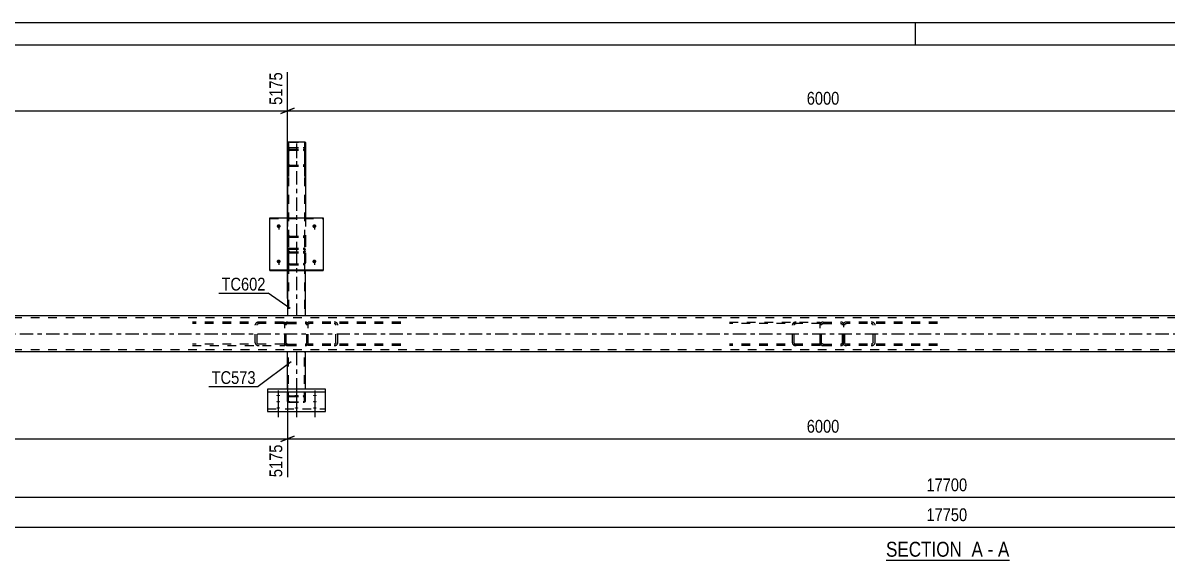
# Model space of a CAD drawing. Header units: millimetres. Extents: x -73 to 768, y -423 to 171.
# Drawn here: x 147.5 to 404, y 50.4 to 170.7 of the extents above; entities that cross this region are included whole.
import ezdxf

# ---------------------------------------------------------------- set-up
doc = ezdxf.new("R2010")
doc.units = ezdxf.units.MM
doc.linetypes.add('DXK_LINE_DOT2', pattern=[3.9198, 1.9599, -1.9599])
doc.linetypes.add('DXK_LINE_DOT3', pattern=[5.9187, 2.979, -0.9799, 0.9799, -0.9799])
doc.styles.add('Arial Narrow', font='ARIALN.TTF', dxfattribs={"height": 0.2})

# ---------------------------------------------------------------- blocks, each defined once
blk = doc.blocks.new('Unknown-761549890-1163')
at = {"color": 5, "linetype": 'Continuous'}
for p, q in [((767.56, 170.71), (-73.44, 170.71)), ((347.56, 165.71), (347.56, 170.71)), ((762.56, 165.71), (-68.44, 165.71))]:
    blk.add_line(p, q, dxfattribs=at)
blk = doc.blocks.new('Unknown-761549890-12 - 2991')
at = {"color": 6, "linetype": 'Continuous'}
blk.add_line((340.96, 50.44), (368.61, 50.44), dxfattribs=at)
at = {"color": 0, "linetype": 'Continuous'}
blk.add_wipeout([(359.07, 51.19), (359.07, 54.69), (340.96, 54.69), (340.96, 51.19)], dxfattribs=at)
at = {"color": 7, "linetype": 'Continuous', "style": 'Arial Narrow'}
blk.add_text('SECTION ', height=3.34, dxfattribs=at).set_placement((340.96, 51.19))
at = {"color": 0, "linetype": 'Continuous'}
blk.add_wipeout([(362.68, 51.19), (362.68, 54.69), (360.12, 54.69), (360.12, 51.19)], dxfattribs=at)
blk.add_wipeout([(365, 51.19), (365, 54.69), (363.73, 54.69), (363.73, 51.19)], dxfattribs=at)
at = {"color": 7, "linetype": 'Continuous', "style": 'Arial Narrow'}
blk.add_text('A', height=3.34, dxfattribs=at).set_placement((360.12, 51.19))
at = {"color": 0, "linetype": 'Continuous'}
blk.add_wipeout([(368.61, 51.19), (368.61, 54.69), (366.05, 54.69), (366.05, 51.19)], dxfattribs=at)
at = {"color": 7, "linetype": 'Continuous', "style": 'Arial Narrow'}
for s, p in [('A', (366.05, 51.19)), ('-', (363.73, 51.19))]:
    blk.add_text(s, height=3.34, dxfattribs=at).set_placement(p)
blk = doc.blocks.new('Bolt-761549890-2997 - 2991')
at = {"linetype": 'Continuous'}
for points in [[(204.76, 87.45), (204.85, 87.44), (204.94, 87.43), (205.02, 87.42), (205.08, 87.4), (205.14, 87.37), (205.18, 87.34), (205.19, 87.31), (205.19, 87.28), (205.18, 87.25), (205.14, 87.22), (205.08, 87.19), (205.02, 87.17), (204.94, 87.16), (204.85, 87.15), (204.76, 87.14), (204.67, 87.15), (204.58, 87.16), (204.5, 87.17), (204.43, 87.19), (204.38, 87.22), (204.34, 87.25), (204.32, 87.28), (204.32, 87.31), (204.34, 87.34), (204.38, 87.37), (204.43, 87.4), (204.5, 87.42), (204.58, 87.43), (204.67, 87.44)], [(208.86, 87.45), (208.95, 87.44), (209.04, 87.43), (209.12, 87.42), (209.18, 87.4), (209.24, 87.37), (209.28, 87.34), (209.29, 87.31), (209.29, 87.28), (209.28, 87.25), (209.24, 87.22), (209.18, 87.19), (209.12, 87.17), (209.04, 87.16), (208.95, 87.15), (208.86, 87.14), (208.77, 87.15), (208.68, 87.16), (208.6, 87.17), (208.53, 87.19), (208.48, 87.22), (208.44, 87.25), (208.42, 87.28), (208.42, 87.31), (208.44, 87.34), (208.48, 87.37), (208.53, 87.4), (208.6, 87.42), (208.68, 87.43), (208.77, 87.44)], [(212.96, 87.45), (213.05, 87.44), (213.14, 87.43), (213.22, 87.42), (213.28, 87.4), (213.34, 87.37), (213.38, 87.34), (213.39, 87.31), (213.39, 87.28), (213.38, 87.25), (213.34, 87.22), (213.28, 87.19), (213.22, 87.17), (213.14, 87.16), (213.05, 87.15), (212.96, 87.14), (212.87, 87.15), (212.78, 87.16), (212.7, 87.17), (212.63, 87.19), (212.58, 87.22), (212.54, 87.25), (212.52, 87.28), (212.52, 87.31), (212.54, 87.34), (212.58, 87.37), (212.63, 87.4), (212.7, 87.42), (212.78, 87.43), (212.87, 87.44)], [(204.76, 86.04), (204.85, 86.04), (204.94, 86.03), (205.02, 86.01), (205.08, 85.99), (205.14, 85.97), (205.18, 85.94), (205.19, 85.91), (205.19, 85.88), (205.18, 85.85), (205.14, 85.82), (205.08, 85.79), (205.02, 85.77), (204.94, 85.76), (204.85, 85.75), (204.76, 85.74), (204.67, 85.75), (204.58, 85.76), (204.5, 85.77), (204.43, 85.79), (204.38, 85.82), (204.34, 85.85), (204.32, 85.88), (204.32, 85.91), (204.34, 85.94), (204.38, 85.97), (204.43, 85.99), (204.5, 86.01), (204.58, 86.03), (204.67, 86.04)], [(204.76, 84.64), (204.85, 84.64), (204.94, 84.63), (205.02, 84.61), (205.08, 84.59), (205.14, 84.57), (205.18, 84.54), (205.19, 84.51), (205.19, 84.47), (205.18, 84.44), (205.14, 84.42), (205.08, 84.39), (205.02, 84.37), (204.94, 84.35), (204.85, 84.34), (204.76, 84.34), (204.67, 84.34), (204.58, 84.35), (204.5, 84.37), (204.43, 84.39), (204.38, 84.42), (204.34, 84.44), (204.32, 84.47), (204.32, 84.51), (204.34, 84.54), (204.38, 84.57), (204.43, 84.59), (204.5, 84.61), (204.58, 84.63), (204.67, 84.64)], [(208.86, 84.64), (208.95, 84.64), (209.04, 84.63), (209.12, 84.61), (209.18, 84.59), (209.24, 84.57), (209.28, 84.54), (209.29, 84.51), (209.29, 84.47), (209.28, 84.44), (209.24, 84.42), (209.18, 84.39), (209.12, 84.37), (209.04, 84.35), (208.95, 84.34), (208.86, 84.34), (208.77, 84.34), (208.68, 84.35), (208.6, 84.37), (208.53, 84.39), (208.48, 84.42), (208.44, 84.44), (208.42, 84.47), (208.42, 84.51), (208.44, 84.54), (208.48, 84.57), (208.53, 84.59), (208.6, 84.61), (208.68, 84.63), (208.77, 84.64)], [(212.96, 86.04), (213.05, 86.04), (213.14, 86.03), (213.22, 86.01), (213.28, 85.99), (213.34, 85.97), (213.38, 85.94), (213.39, 85.91), (213.39, 85.88), (213.38, 85.85), (213.34, 85.82), (213.28, 85.79), (213.22, 85.77), (213.14, 85.76), (213.05, 85.75), (212.96, 85.74), (212.87, 85.75), (212.78, 85.76), (212.7, 85.77), (212.63, 85.79), (212.58, 85.82), (212.54, 85.85), (212.52, 85.88), (212.52, 85.91), (212.54, 85.94), (212.58, 85.97), (212.63, 85.99), (212.7, 86.01), (212.78, 86.03), (212.87, 86.04)], [(212.96, 84.64), (213.05, 84.64), (213.14, 84.63), (213.22, 84.61), (213.28, 84.59), (213.34, 84.57), (213.38, 84.54), (213.39, 84.51), (213.39, 84.47), (213.38, 84.44), (213.34, 84.42), (213.28, 84.39), (213.22, 84.37), (213.14, 84.35), (213.05, 84.34), (212.96, 84.34), (212.87, 84.34), (212.78, 84.35), (212.7, 84.37), (212.63, 84.39), (212.58, 84.42), (212.54, 84.44), (212.52, 84.47), (212.52, 84.51), (212.54, 84.54), (212.58, 84.57), (212.63, 84.59), (212.7, 84.61), (212.78, 84.63), (212.87, 84.64)]]:
    blk.add_hatch(color=1, dxfattribs=at).paths.add_polyline_path(points)
at = {"color": 1, "linetype": 'Continuous'}
for p, q in [((204.76, 88.39), (204.76, 85.27)), ((208.86, 88.39), (208.86, 85.27)), ((212.96, 88.39), (212.96, 85.27)), ((204.76, 86.98), (204.76, 83.86)), ((204.76, 85.58), (204.76, 82.46)), ((208.86, 85.58), (208.86, 82.46)), ((212.96, 86.98), (212.96, 83.86)), ((212.96, 85.58), (212.96, 82.46))]:
    blk.add_line(p, q, dxfattribs=at)
blk = doc.blocks.new('Bolt-761549890-2998 - 2991')
at = {"linetype": 'Continuous'}
for points in [[(204.86, 124.79), (204.77, 124.8), (204.68, 124.82), (204.6, 124.86), (204.53, 124.92), (204.48, 124.99), (204.44, 125.07), (204.42, 125.16), (204.42, 125.24), (204.44, 125.33), (204.48, 125.41), (204.53, 125.48), (204.6, 125.53), (204.68, 125.58), (204.77, 125.6), (204.86, 125.61), (204.95, 125.6), (205.04, 125.58), (205.12, 125.53), (205.18, 125.48), (205.24, 125.41), (205.28, 125.33), (205.29, 125.24), (205.29, 125.16), (205.28, 125.07), (205.24, 124.99), (205.18, 124.92), (205.12, 124.86), (205.04, 124.82), (204.95, 124.8)], [(204.86, 116.89), (204.77, 116.9), (204.68, 116.93), (204.6, 116.97), (204.53, 117.03), (204.48, 117.1), (204.44, 117.18), (204.42, 117.26), (204.42, 117.35), (204.44, 117.43), (204.48, 117.51), (204.53, 117.58), (204.6, 117.64), (204.68, 117.68), (204.77, 117.71), (204.86, 117.72), (204.95, 117.71), (205.04, 117.68), (205.12, 117.64), (205.18, 117.58), (205.24, 117.51), (205.28, 117.43), (205.29, 117.35), (205.29, 117.26), (205.28, 117.18), (205.24, 117.1), (205.18, 117.03), (205.12, 116.97), (205.04, 116.93), (204.95, 116.9)]]:
    blk.add_hatch(color=1, dxfattribs=at).paths.add_polyline_path(points)
at = {"color": 1, "linetype": 'Continuous'}
for p, q in [((204.86, 125.54), (204.86, 124.47)), ((204.86, 117.65), (204.86, 116.58))]:
    blk.add_line(p, q, dxfattribs=at)
blk = doc.blocks.new('Part-761549890-3067 - 2991')
at = {"color": 2, "linetype": 'Continuous'}
for p, q in [((703.06, 105.09), (46.22, 105.09)), ((206.86, 97.09), (46.22, 97.09)), ((446.86, 97.09), (210.86, 97.09))]:
    blk.add_line(p, q, dxfattribs=at)
at = {"color": 7, "linetype": 'DXK_LINE_DOT2'}
for p, q in [((707.86, 104.69), (46.22, 104.69)), ((707.86, 97.49), (46.22, 97.49)), ((210.86, 97.09), (206.86, 97.09))]:
    blk.add_line(p, q, dxfattribs=at)
at = {"color": 7, "linetype": 'DXK_LINE_DOT3'}
blk.add_line((46.22, 101.09), (707.86, 101.09), dxfattribs=at)
blk = doc.blocks.new('Part-761549890-3121 - 2991')
at = {"color": 7, "linetype": 'DXK_LINE_DOT2'}
for p, q in [((305.87, 103.73), (326.22, 103.73)), ((326.22, 103.41), (305.87, 103.41)), ((320.03, 103.33), (319.97, 103.09)), ((319.97, 99.09), (319.97, 103.09)), ((320.41, 103.09), (320.44, 103.21)), ((320.41, 99.09), (320.41, 103.09)), ((320.85, 103.73), (320.51, 103.68)), ((320.68, 103.38), (320.85, 103.41)), ((326.22, 98.45), (326.22, 103.73)), ((326.22, 98.77), (305.87, 98.77)), ((326.22, 98.45), (305.87, 98.45)), ((319.97, 99.09), (320.03, 98.84)), ((320.44, 98.96), (320.41, 99.09)), ((320.51, 98.5), (320.85, 98.45)), ((320.85, 98.77), (320.68, 98.79))]:
    blk.add_line(p, q, dxfattribs=at)
for centre, radius, start, end in [((320.71, 102.9), 0.803, 104.5215, 147.5375), ((320.78, 102.99), 0.402, 104.5215, 147.5375), ((320.71, 99.27), 0.803, 212.4625, 255.4785), ((320.78, 99.18), 0.402, 212.4625, 255.4785)]:
    blk.add_arc(centre, radius, start, end, dxfattribs=at)
blk = doc.blocks.new('Bolt-761549890-3009 - 2991')
at = {"linetype": 'Continuous'}
for points in [[(212.86, 124.79), (212.77, 124.8), (212.68, 124.82), (212.6, 124.86), (212.53, 124.92), (212.48, 124.99), (212.44, 125.07), (212.42, 125.16), (212.42, 125.24), (212.44, 125.33), (212.48, 125.41), (212.53, 125.48), (212.6, 125.53), (212.68, 125.58), (212.77, 125.6), (212.86, 125.61), (212.95, 125.6), (213.04, 125.58), (213.12, 125.53), (213.18, 125.48), (213.24, 125.41), (213.28, 125.33), (213.29, 125.24), (213.29, 125.16), (213.28, 125.07), (213.24, 124.99), (213.18, 124.92), (213.12, 124.86), (213.04, 124.82), (212.95, 124.8)], [(212.86, 116.89), (212.77, 116.9), (212.68, 116.93), (212.6, 116.97), (212.53, 117.03), (212.48, 117.1), (212.44, 117.18), (212.42, 117.26), (212.42, 117.35), (212.44, 117.43), (212.48, 117.51), (212.53, 117.58), (212.6, 117.64), (212.68, 117.68), (212.77, 117.71), (212.86, 117.72), (212.95, 117.71), (213.04, 117.68), (213.12, 117.64), (213.18, 117.58), (213.24, 117.51), (213.28, 117.43), (213.29, 117.35), (213.29, 117.26), (213.28, 117.18), (213.24, 117.1), (213.18, 117.03), (213.12, 116.97), (213.04, 116.93), (212.95, 116.9)]]:
    blk.add_hatch(color=1, dxfattribs=at).paths.add_polyline_path(points)
at = {"color": 1, "linetype": 'Continuous'}
for p, q in [((212.86, 125.54), (212.86, 124.47)), ((212.86, 117.65), (212.86, 116.58))]:
    blk.add_line(p, q, dxfattribs=at)
blk = doc.blocks.new('Part-761549890-3122 - 2991')
at = {"color": 7, "linetype": 'DXK_LINE_DOT2'}
for p, q in [((211.76, 103.73), (211.5, 103.69)), ((211.5, 98.48), (211.5, 103.69)), ((211.5, 103.34), (211.59, 103.38)), ((211.59, 103.38), (211.76, 103.41)), ((232.21, 103.73), (211.76, 103.73)), ((232.21, 103.41), (211.76, 103.41)), ((217.59, 103.68), (217.26, 103.73)), ((217.26, 103.41), (217.43, 103.38)), ((217.66, 103.21), (217.7, 103.09)), ((217.7, 99.09), (217.7, 103.09)), ((218.14, 103.09), (218.07, 103.33)), ((218.14, 99.09), (218.14, 103.09)), ((211.59, 98.79), (211.5, 98.84)), ((211.76, 98.45), (211.5, 98.48)), ((211.76, 98.77), (211.59, 98.79)), ((232.21, 98.77), (211.76, 98.77)), ((232.21, 98.45), (211.76, 98.45)), ((217.43, 98.79), (217.26, 98.77)), ((217.26, 98.45), (217.59, 98.5)), ((217.7, 99.09), (217.66, 98.96)), ((218.07, 98.84), (218.14, 99.09))]:
    blk.add_line(p, q, dxfattribs=at)
for centre, radius, start, end in [((217.33, 102.99), 0.401, 32.4365, 75.4619), ((217.39, 102.9), 0.802, 32.4365, 75.4619), ((217.33, 99.18), 0.401, 284.5381, 327.5635), ((217.39, 99.27), 0.802, 284.5381, 327.5635)]:
    blk.add_arc(centre, radius, start, end, dxfattribs=at)
blk = doc.blocks.new('Part-761549890-3120 - 2991')
at = {"color": 7, "linetype": 'DXK_LINE_DOT2'}
for p, q in [((205.96, 103.73), (185.54, 103.73)), ((205.96, 103.41), (185.54, 103.41)), ((199.66, 103.33), (199.59, 103.09)), ((199.59, 99.09), (199.59, 103.09)), ((200.03, 103.09), (200.06, 103.21)), ((200.03, 99.09), (200.03, 103.09)), ((200.47, 103.73), (200.13, 103.68)), ((200.3, 103.38), (200.47, 103.41)), ((205.96, 103.73), (206.22, 103.69)), ((205.96, 103.41), (206.13, 103.38)), ((206.13, 103.38), (206.22, 103.34)), ((206.22, 98.48), (206.22, 103.69)), ((205.96, 98.77), (185.54, 98.77)), ((185.54, 98.45), (205.96, 98.45)), ((199.59, 99.09), (199.66, 98.84)), ((200.06, 98.96), (200.03, 99.09)), ((200.13, 98.5), (200.47, 98.45)), ((200.47, 98.77), (200.3, 98.79)), ((206.13, 98.79), (205.96, 98.77)), ((205.96, 98.45), (206.22, 98.48)), ((206.22, 98.83), (206.13, 98.79))]:
    blk.add_line(p, q, dxfattribs=at)
for centre, radius, start, end in [((200.34, 102.9), 0.802, 104.5547, 147.5896), ((200.4, 102.99), 0.401, 104.5547, 147.5896), ((200.34, 99.27), 0.802, 212.4104, 255.4453), ((200.4, 99.18), 0.401, 212.4104, 255.4453)]:
    blk.add_arc(centre, radius, start, end, dxfattribs=at)
blk = doc.blocks.new('Part-761549890-3143 - 2991')
at = {"color": 7, "linetype": 'DXK_LINE_DOT2'}
for p, q in [((206.27, 103.33), (206.22, 103.09)), ((206.22, 99.09), (206.22, 103.09)), ((206.54, 103.09), (206.56, 103.21)), ((206.54, 99.09), (206.54, 103.09)), ((206.86, 103.73), (206.61, 103.68)), ((206.74, 103.38), (206.86, 103.41)), ((206.86, 103.73), (210.86, 103.73)), ((206.86, 103.41), (210.86, 103.41)), ((211.1, 103.68), (210.86, 103.73)), ((210.86, 103.41), (210.98, 103.38)), ((211.15, 103.21), (211.18, 103.09)), ((211.18, 99.09), (211.18, 103.09)), ((211.5, 103.09), (211.45, 103.33)), ((211.5, 99.09), (211.5, 103.09)), ((206.22, 99.09), (206.27, 98.84)), ((206.56, 98.96), (206.54, 99.09)), ((206.61, 98.5), (206.86, 98.45)), ((206.86, 98.77), (206.74, 98.79)), ((206.86, 98.77), (210.86, 98.77)), ((206.86, 98.45), (210.86, 98.45)), ((210.98, 98.79), (210.86, 98.77)), ((210.86, 98.45), (211.1, 98.5)), ((211.18, 99.09), (211.15, 98.96)), ((211.45, 98.84), (211.5, 99.09))]:
    blk.add_line(p, q, dxfattribs=at)
for centre, radius, start, end in [((206.86, 103.09), 0.64, 112.5, 157.5), ((206.86, 103.09), 0.32, 112.5, 157.5), ((210.86, 103.09), 0.32, 22.5, 67.5), ((210.86, 103.09), 0.64, 22.5, 67.5), ((206.86, 99.09), 0.64, 202.5, 247.5), ((206.86, 99.09), 0.32, 202.5, 247.5), ((210.86, 99.09), 0.32, 292.5, 337.5), ((210.86, 99.09), 0.64, 292.5, 337.5)]:
    blk.add_arc(centre, radius, start, end, dxfattribs=at)
blk = doc.blocks.new('Part-761549890-3042 - 2991')
at = {"color": 2, "linetype": 'Continuous'}
for p, q in [((202.86, 115.26), (202.86, 127.08)), ((202.86, 127.08), (214.86, 127.08)), ((214.86, 127.08), (214.86, 115.26)), ((202.86, 115.43), (214.86, 115.43)), ((202.86, 115.26), (214.86, 115.26))]:
    blk.add_line(p, q, dxfattribs=at)
at = {"color": 7, "linetype": 'DXK_LINE_DOT2'}
blk.add_line((202.86, 126.91), (214.86, 126.91), dxfattribs=at)
blk = doc.blocks.new('Part-761549890-3142 - 2991')
at = {"color": 2, "linetype": 'Continuous'}
for p, q in [((215.36, 88.72), (202.36, 88.72)), ((202.36, 88.72), (202.36, 83.67)), ((202.36, 88.12), (215.36, 88.12)), ((215.36, 83.67), (215.36, 88.72)), ((202.36, 83.67), (215.36, 83.67))]:
    blk.add_line(p, q, dxfattribs=at)
at = {"color": 7, "linetype": 'DXK_LINE_DOT2'}
blk.add_line((202.36, 84.27), (215.36, 84.27), dxfattribs=at)
blk = doc.blocks.new('Part-761549890-3085 - 2991')
at = {"color": 2, "linetype": 'Continuous'}
for p, q in [((206.86, 143.95), (206.89, 144.01)), ((206.86, 143.95), (206.86, 127.08)), ((206.89, 144.01), (207, 144.06)), ((207, 144.06), (207.15, 144.1)), ((207.15, 144.1), (207.34, 144.11)), ((207.34, 144.11), (210.38, 144.11)), ((210.38, 144.11), (210.56, 144.1)), ((210.56, 144.1), (210.72, 144.06)), ((210.72, 144.06), (210.82, 144.01)), ((210.82, 144.01), (210.86, 143.95)), ((210.86, 143.95), (210.86, 127.08)), ((206.86, 115.26), (206.86, 105.09)), ((210.86, 105.09), (210.86, 115.26))]:
    blk.add_line(p, q, dxfattribs=at)
at = {"color": 7, "linetype": 'DXK_LINE_DOT2'}
for p, q in [((207.12, 143.98), (207.1, 143.95)), ((207.1, 143.95), (207.1, 105.09)), ((207.17, 144), (207.12, 143.98)), ((207.25, 144.02), (207.17, 144)), ((207.34, 144.03), (207.25, 144.02)), ((207.34, 144.03), (210.38, 144.03)), ((210.47, 144.02), (210.38, 144.03)), ((210.55, 144), (210.47, 144.02)), ((210.6, 143.98), (210.55, 144)), ((210.62, 143.95), (210.6, 143.98)), ((210.62, 143.95), (210.62, 105.09)), ((206.89, 142.84), (206.86, 142.91)), ((207, 142.79), (206.89, 142.84)), ((207.15, 142.76), (207, 142.79)), ((207.1, 142.91), (207.12, 142.88)), ((207.12, 142.88), (207.17, 142.85)), ((207.34, 142.74), (207.15, 142.76)), ((207.17, 142.85), (207.25, 142.83)), ((207.25, 142.83), (207.34, 142.82)), ((207.34, 142.82), (210.38, 142.82)), ((207.34, 142.74), (210.38, 142.74)), ((210.38, 142.82), (210.47, 142.83)), ((210.56, 142.76), (210.38, 142.74)), ((210.47, 142.83), (210.55, 142.85)), ((210.55, 142.85), (210.56, 142.86)), ((210.56, 142.86), (210.6, 142.88)), ((210.72, 142.79), (210.56, 142.76)), ((210.6, 142.88), (210.62, 142.91)), ((210.82, 142.84), (210.72, 142.79)), ((210.86, 142.91), (210.82, 142.84)), ((206.86, 127.08), (206.86, 115.26)), ((210.86, 127.08), (210.86, 115.26)), ((210.86, 105.09), (206.86, 105.09))]:
    blk.add_line(p, q, dxfattribs=at)
at = {"color": 7, "linetype": 'DXK_LINE_DOT3'}
blk.add_line((208.86, 143.43), (208.86, 105.09), dxfattribs=at)
blk = doc.blocks.new('Part-761549890-3099 - 2991')
at = {"color": 7, "linetype": 'DXK_LINE_DOT2'}
for p, q in [((331.52, 103.54), (331.5, 103.51)), ((331.5, 98.66), (331.5, 103.51)), ((331.81, 103.68), (331.52, 103.54)), ((331.7, 103.09), (331.74, 103.21)), ((331.7, 99.09), (331.7, 103.09)), ((332.14, 103.73), (331.81, 103.68)), ((331.97, 103.38), (332.14, 103.41)), ((352.5, 103.73), (332.14, 103.73)), ((352.5, 103.41), (332.14, 103.41)), ((337.96, 103.68), (337.62, 103.73)), ((337.62, 103.41), (337.79, 103.38)), ((338.03, 103.21), (338.06, 103.09)), ((338.06, 99.09), (338.06, 103.09)), ((338.5, 103.09), (338.43, 103.33)), ((338.5, 99.09), (338.5, 103.09)), ((331.5, 98.66), (331.52, 98.63)), ((331.52, 98.63), (331.81, 98.5)), ((331.74, 98.96), (331.7, 99.09)), ((331.81, 98.5), (332.14, 98.45)), ((332.14, 98.77), (331.97, 98.79)), ((352.5, 98.77), (332.14, 98.77)), ((352.5, 98.45), (332.14, 98.45)), ((337.79, 98.79), (337.62, 98.77)), ((337.62, 98.45), (337.96, 98.5)), ((338.06, 99.09), (338.03, 98.96)), ((338.43, 98.84), (338.5, 99.09))]:
    blk.add_line(p, q, dxfattribs=at)
for centre, radius, start, end in [((332.07, 102.99), 0.4, 104.588, 147.6416), ((337.69, 102.99), 0.4, 32.3584, 75.412), ((337.76, 102.9), 0.801, 32.3584, 75.412), ((332.07, 99.18), 0.4, 212.3584, 255.412), ((337.69, 99.18), 0.4, 284.588, 327.6416), ((337.76, 99.27), 0.801, 284.588, 327.6416)]:
    blk.add_arc(centre, radius, start, end, dxfattribs=at)
blk = doc.blocks.new('Part-761549890-3144 - 2991')
at = {"color": 7, "linetype": 'DXK_LINE_DOT2'}
for p, q in [((326.27, 103.33), (326.22, 103.09)), ((326.22, 99.09), (326.22, 103.09)), ((326.54, 103.09), (326.56, 103.21)), ((326.54, 99.09), (326.54, 103.09)), ((326.86, 103.73), (326.61, 103.68)), ((326.74, 103.38), (326.86, 103.41)), ((326.86, 103.73), (330.86, 103.73)), ((326.86, 103.41), (330.86, 103.41)), ((331.1, 103.68), (330.86, 103.73)), ((330.86, 103.41), (330.98, 103.38)), ((331.15, 103.21), (331.18, 103.09)), ((331.18, 99.09), (331.18, 103.09)), ((331.5, 103.09), (331.45, 103.33)), ((331.5, 99.09), (331.5, 103.09)), ((326.22, 99.09), (326.27, 98.84)), ((326.56, 98.96), (326.54, 99.09)), ((326.61, 98.5), (326.86, 98.45)), ((326.86, 98.77), (326.74, 98.79)), ((326.86, 98.77), (330.86, 98.77)), ((326.86, 98.45), (330.86, 98.45)), ((330.98, 98.79), (330.86, 98.77)), ((330.86, 98.45), (331.1, 98.5)), ((331.18, 99.09), (331.15, 98.96)), ((331.45, 98.84), (331.5, 99.09))]:
    blk.add_line(p, q, dxfattribs=at)
for centre, radius, start, end in [((326.86, 103.09), 0.64, 112.5, 157.5), ((326.86, 103.09), 0.32, 112.5, 157.5), ((330.86, 103.09), 0.32, 22.5, 67.5), ((330.86, 103.09), 0.64, 22.5, 67.5), ((326.86, 99.09), 0.64, 202.5, 247.5), ((326.86, 99.09), 0.32, 202.5, 247.5), ((330.86, 99.09), 0.32, 292.5, 337.5), ((330.86, 99.09), 0.64, 292.5, 337.5)]:
    blk.add_arc(centre, radius, start, end, dxfattribs=at)
blk = doc.blocks.new('Part-761549890-3151 - 2991')
at = {"color": 2, "linetype": 'Continuous'}
for p, q in [((206.86, 88.72), (206.86, 97.09)), ((210.86, 97.09), (206.86, 97.09)), ((210.86, 88.72), (210.86, 97.09))]:
    blk.add_line(p, q, dxfattribs=at)
at = {"color": 7, "linetype": 'DXK_LINE_DOT2'}
for p, q in [((207.1, 85.97), (207.1, 97.09)), ((210.55, 97.09), (210.56, 97.09)), ((210.56, 97.09), (210.6, 97.09)), ((210.6, 97.09), (210.62, 97.09)), ((210.62, 85.97), (210.62, 97.09)), ((206.86, 85.97), (206.86, 88.72)), ((210.86, 85.97), (210.86, 88.72)), ((206.89, 87.08), (206.86, 87.01)), ((206.86, 85.97), (206.89, 85.91)), ((207, 87.13), (206.89, 87.08)), ((206.89, 85.91), (207, 85.86)), ((207.15, 87.17), (207, 87.13)), ((207, 85.86), (207.15, 85.82)), ((207.1, 87.01), (207.12, 87.05)), ((207.12, 85.94), (207.1, 85.97)), ((207.12, 87.05), (207.17, 87.07)), ((207.17, 85.92), (207.12, 85.94)), ((207.34, 87.18), (207.15, 87.17)), ((207.15, 85.82), (207.34, 85.81)), ((207.17, 87.07), (207.25, 87.09)), ((207.25, 85.9), (207.17, 85.92)), ((207.25, 87.09), (207.34, 87.1)), ((207.34, 85.89), (207.25, 85.9)), ((207.34, 87.18), (210.38, 87.18)), ((207.34, 87.1), (210.38, 87.1)), ((207.34, 85.89), (210.38, 85.89)), ((207.34, 85.81), (210.38, 85.81)), ((210.56, 87.17), (210.38, 87.18)), ((210.38, 87.1), (210.47, 87.09)), ((210.47, 85.9), (210.38, 85.89)), ((210.38, 85.81), (210.56, 85.82)), ((210.47, 87.09), (210.55, 87.07)), ((210.55, 85.92), (210.47, 85.9)), ((210.55, 87.07), (210.6, 87.05)), ((210.6, 85.94), (210.55, 85.92)), ((210.72, 87.13), (210.56, 87.17)), ((210.56, 85.82), (210.72, 85.86)), ((210.6, 87.05), (210.62, 87.01)), ((210.62, 85.97), (210.6, 85.94)), ((210.82, 87.08), (210.72, 87.13)), ((210.72, 85.86), (210.82, 85.91)), ((210.86, 87.01), (210.82, 87.08)), ((210.82, 85.91), (210.86, 85.97))]:
    blk.add_line(p, q, dxfattribs=at)
at = {"color": 7, "linetype": 'DXK_LINE_DOT3'}
blk.add_line((208.86, 97.09), (208.86, 86.49), dxfattribs=at)
blk = doc.blocks.new('Part-761549890-3152 - 2991')
at = {"color": 7, "linetype": 'DXK_LINE_DOT3'}
blk.add_line((208.86, 143.7), (208.86, 137.96), dxfattribs=at)
at = {"color": 7, "linetype": 'DXK_LINE_DOT2'}
for p, q in [((206.89, 142.12), (206.86, 141.95)), ((206.86, 141.95), (206.86, 136.35)), ((207, 142.27), (206.89, 142.12)), ((207.15, 142.37), (207, 142.27)), ((207.1, 141.95), (207.12, 142.04)), ((207.1, 141.95), (207.1, 136.35)), ((207.12, 142.04), (207.17, 142.11)), ((207.34, 142.4), (207.15, 142.37)), ((207.17, 142.11), (207.25, 142.16)), ((207.25, 142.16), (207.34, 142.18)), ((207.34, 142.4), (210.38, 142.4)), ((207.34, 142.18), (210.38, 142.18)), ((210.56, 142.37), (210.38, 142.4)), ((210.38, 142.18), (210.47, 142.16)), ((210.47, 142.16), (210.55, 142.11)), ((210.55, 142.11), (210.6, 142.04)), ((210.72, 142.27), (210.56, 142.37)), ((210.6, 142.04), (210.62, 141.95)), ((210.62, 141.95), (210.62, 136.35)), ((210.82, 142.12), (210.72, 142.27)), ((210.86, 141.95), (210.82, 142.12)), ((210.86, 141.95), (210.86, 136.35)), ((206.86, 139.09), (206.89, 138.92)), ((206.89, 138.92), (207, 138.77)), ((207, 138.77), (207.15, 138.67)), ((207.12, 139), (207.1, 139.09)), ((207.17, 138.93), (207.12, 139)), ((207.15, 138.67), (207.34, 138.64)), ((207.25, 138.88), (207.17, 138.93)), ((207.34, 138.87), (207.25, 138.88)), ((207.34, 138.87), (210.38, 138.87)), ((207.34, 138.64), (210.38, 138.64)), ((210.47, 138.88), (210.38, 138.87)), ((210.38, 138.64), (210.56, 138.67)), ((210.55, 138.93), (210.47, 138.88)), ((210.6, 139), (210.55, 138.93)), ((210.56, 138.67), (210.72, 138.77)), ((210.62, 139.09), (210.6, 139)), ((210.72, 138.77), (210.82, 138.92)), ((210.82, 138.92), (210.86, 139.09))]:
    blk.add_line(p, q, dxfattribs=at)
blk = doc.blocks.new('Part-761549890-3167 - 2991')
at = {"color": 7, "linetype": 'DXK_LINE_DOT2'}
for p, q in [((206.89, 122.69), (206.86, 122.52)), ((206.86, 122.52), (206.86, 116.98)), ((207, 122.84), (206.89, 122.69)), ((207.15, 122.93), (207, 122.84)), ((207.1, 122.52), (207.11, 122.6)), ((207.1, 122.52), (207.1, 116.98)), ((207.11, 122.6), (207.17, 122.68)), ((207.34, 122.97), (207.15, 122.93)), ((207.17, 122.68), (207.24, 122.73)), ((207.24, 122.73), (207.34, 122.74)), ((207.34, 122.97), (210.38, 122.97)), ((207.34, 122.74), (210.38, 122.74)), ((210.56, 122.93), (210.38, 122.97)), ((210.38, 122.74), (210.47, 122.73)), ((210.47, 122.73), (210.55, 122.68)), ((210.55, 122.68), (210.6, 122.6)), ((210.72, 122.84), (210.56, 122.93)), ((210.6, 122.6), (210.62, 122.52)), ((210.62, 122.52), (210.62, 116.98)), ((210.82, 122.69), (210.72, 122.84)), ((210.86, 122.52), (210.82, 122.69)), ((210.86, 122.52), (210.86, 116.98)), ((206.86, 119.84), (206.89, 120.01)), ((206.86, 119.66), (206.89, 119.49)), ((206.89, 120.01), (207, 120.16)), ((206.89, 119.49), (207, 119.34)), ((207, 120.16), (207.15, 120.25)), ((207, 119.34), (207.15, 119.24)), ((207.11, 119.92), (207.1, 119.84)), ((207.11, 119.57), (207.1, 119.66)), ((207.17, 120), (207.11, 119.92)), ((207.17, 119.5), (207.11, 119.57)), ((207.15, 120.25), (207.34, 120.29)), ((207.15, 119.24), (207.34, 119.21)), ((207.24, 120.04), (207.17, 120)), ((207.24, 119.45), (207.17, 119.5)), ((207.34, 120.06), (207.24, 120.04)), ((207.34, 119.44), (207.24, 119.45)), ((207.34, 120.29), (210.38, 120.29)), ((207.34, 120.06), (210.38, 120.06)), ((207.34, 119.44), (210.38, 119.44)), ((207.34, 119.21), (210.38, 119.21)), ((210.38, 120.29), (210.56, 120.25)), ((210.47, 120.04), (210.38, 120.06)), ((210.47, 119.45), (210.38, 119.44)), ((210.38, 119.21), (210.56, 119.24)), ((210.55, 120), (210.47, 120.04)), ((210.55, 119.5), (210.47, 119.45)), ((210.6, 119.92), (210.55, 120)), ((210.6, 119.57), (210.55, 119.5)), ((210.56, 120.25), (210.72, 120.16)), ((210.56, 119.24), (210.72, 119.34)), ((210.62, 119.84), (210.6, 119.92)), ((210.62, 119.66), (210.6, 119.57)), ((210.72, 120.16), (210.82, 120.01)), ((210.72, 119.34), (210.82, 119.49)), ((210.82, 120.01), (210.86, 119.84)), ((210.82, 119.49), (210.86, 119.66)), ((206.89, 116.81), (206.86, 116.98)), ((207, 116.66), (206.89, 116.81)), ((207.15, 116.56), (207, 116.66)), ((207.1, 116.98), (207.11, 116.89)), ((207.11, 116.89), (207.17, 116.82)), ((207.34, 116.53), (207.15, 116.56)), ((207.17, 116.82), (207.24, 116.77)), ((207.24, 116.77), (207.34, 116.75)), ((207.34, 116.75), (210.38, 116.75)), ((207.34, 116.53), (210.38, 116.53)), ((210.38, 116.75), (210.47, 116.77)), ((210.56, 116.56), (210.38, 116.53)), ((210.47, 116.77), (210.55, 116.82)), ((210.55, 116.82), (210.6, 116.89)), ((210.72, 116.66), (210.56, 116.56)), ((210.6, 116.89), (210.62, 116.98)), ((210.82, 116.81), (210.72, 116.66)), ((210.86, 116.98), (210.82, 116.81))]:
    blk.add_line(p, q, dxfattribs=at)
at = {"color": 7, "linetype": 'DXK_LINE_DOT3'}
blk.add_line((208.86, 121.09), (208.86, 118.41), dxfattribs=at)
blk = doc.blocks.new('StraightDimension-761549890-14871 - 2991')
at = {"color": 7, "linetype": 'Continuous'}
blk.add_line((0.32, 57.81), (708.86, 57.81), dxfattribs=at)
at = {"color": 0}
blk.add_wipeout([(359.76, 58.56), (359.76, 62.76), (349.42, 62.76), (349.42, 58.56)], dxfattribs=at)
at = {"color": 3, "style": 'Arial Narrow'}
blk.add_text('17750', height=2.863, dxfattribs=at).set_placement((350.02, 59.16))
blk = doc.blocks.new('StraightDimension-761549890-14805 - 2991')
at = {"color": 7, "linetype": 'Continuous'}
blk.add_line((1.32, 64.5), (707.86, 64.5), dxfattribs=at)
at = {"color": 0}
blk.add_wipeout([(359.76, 65.25), (359.76, 69.45), (349.42, 69.45), (349.42, 65.25)], dxfattribs=at)
at = {"color": 3, "style": 'Arial Narrow'}
blk.add_text('17700', height=2.863, dxfattribs=at).set_placement((350.02, 65.85))
blk = doc.blocks.new('StraightDimension-761549890-3184 - 2991')
at = {"color": 7, "linetype": 'Continuous'}
for p, q in [((1.32, 96.09), (1.32, 74.48)), ((206.86, 89.69), (206.86, 69)), ((2.82, 78.21), (-0.18, 77.01)), ((1.32, 77.61), (206.86, 77.61)), ((205.36, 77.01), (208.36, 78.21))]:
    blk.add_line(p, q, dxfattribs=at)
at = {"color": 0}
blk.add_wipeout([(108.34, 78.36), (108.34, 82.56), (99.83, 82.56), (99.83, 78.36)], dxfattribs=at)
at = {"color": 0, "linetype": 'Continuous'}
for points in [[(0.72, 76.91), (-3.48, 76.91), (-3.48, 73.88), (0.72, 73.88)], [(206.26, 76.91), (202.06, 76.91), (202.06, 68.4), (206.26, 68.4)]]:
    blk.add_wipeout(points, dxfattribs=at)
at = {"color": 3, "style": 'Arial Narrow'}
blk.add_text('5175', height=2.863, dxfattribs=at).set_placement((100.43, 78.96))
at = {"color": 3, "linetype": 'Continuous', "style": 'Arial Narrow'}
for s, height, p in [('0', 2.86, (0.12, 74.48)), ('5175', 2.863, (205.66, 69))]:
    blk.add_text(s, height=height, rotation=90.0002, dxfattribs=at).set_placement(p)
blk = doc.blocks.new('StraightDimension-761549890-3197 - 2991')
at = {"color": 7, "linetype": 'Continuous'}
for p, q in [((446.86, 91.13), (446.86, 67.17)), ((206.86, 89.69), (206.86, 69)), ((208.36, 78.21), (205.36, 77.01)), ((206.86, 77.61), (446.86, 77.61)), ((445.36, 77.01), (448.36, 78.21))]:
    blk.add_line(p, q, dxfattribs=at)
at = {"color": 0}
blk.add_wipeout([(331.11, 78.36), (331.11, 82.56), (322.6, 82.56), (322.6, 78.36)], dxfattribs=at)
at = {"color": 0, "linetype": 'Continuous'}
blk.add_wipeout([(446.26, 76.91), (442.06, 76.91), (442.06, 66.57), (446.26, 66.57)], dxfattribs=at)
at = {"color": 3, "style": 'Arial Narrow'}
blk.add_text('6000', height=2.863, dxfattribs=at).set_placement((323.2, 78.96))
at = {"color": 3, "linetype": 'Continuous', "style": 'Arial Narrow'}
blk.add_text('11175', height=2.863, rotation=90.0002, dxfattribs=at).set_placement((445.66, 67.17))
blk = doc.blocks.new('StraightDimension-761549890-3356 - 2991')
at = {"color": 7, "linetype": 'Continuous'}
for p, q in [((206.86, 108.98), (206.86, 159.66)), ((446.86, 108.98), (446.86, 161.49)), ((208.36, 151.65), (205.36, 150.45)), ((445.36, 150.45), (448.36, 151.65)), ((206.86, 151.05), (446.86, 151.05))]:
    blk.add_line(p, q, dxfattribs=at)
at = {"color": 0, "linetype": 'Continuous'}
blk.add_wipeout([(446.26, 162.09), (442.06, 162.09), (442.06, 151.75), (446.26, 151.75)], dxfattribs=at)
at = {"color": 0}
blk.add_wipeout([(331.11, 151.8), (331.11, 156), (322.6, 156), (322.6, 151.8)], dxfattribs=at)
at = {"color": 3, "linetype": 'Continuous', "style": 'Arial Narrow'}
blk.add_text('11175', height=2.863, rotation=90.0002, dxfattribs=at).set_placement((445.66, 152.35))
at = {"color": 3, "style": 'Arial Narrow'}
blk.add_text('6000', height=2.863, dxfattribs=at).set_placement((323.2, 152.4))
blk = doc.blocks.new('StraightDimension-761549890-3369 - 2991')
at = {"color": 7, "linetype": 'Continuous'}
for p, q in [((206.86, 108.98), (206.86, 159.66)), ((1.32, 106.09), (1.32, 154.18)), ((2.82, 151.65), (-0.18, 150.45)), ((205.36, 150.45), (208.36, 151.65)), ((1.32, 151.05), (206.86, 151.05))]:
    blk.add_line(p, q, dxfattribs=at)
at = {"color": 0, "linetype": 'Continuous'}
for points in [[(206.26, 160.26), (202.06, 160.26), (202.06, 151.75), (206.26, 151.75)], [(0.72, 154.78), (-3.48, 154.78), (-3.48, 151.75), (0.72, 151.75)]]:
    blk.add_wipeout(points, dxfattribs=at)
at = {"color": 0}
blk.add_wipeout([(108.34, 151.8), (108.34, 156), (99.83, 156), (99.83, 151.8)], dxfattribs=at)
at = {"color": 3, "linetype": 'Continuous', "style": 'Arial Narrow'}
for s, height, p in [('5175', 2.863, (205.66, 152.35)), ('0', 2.86, (0.12, 152.35))]:
    blk.add_text(s, height=height, rotation=90.0002, dxfattribs=at).set_placement(p)
at = {"color": 3, "style": 'Arial Narrow'}
blk.add_text('5175', height=2.863, dxfattribs=at).set_placement((100.43, 152.4))
blk = doc.blocks.new('Mark-761549890-3081 - 2991')
at = {"color": 0}
blk.add_wipeout([(201.92, 110.79), (201.92, 113.79), (192.05, 113.79), (192.05, 110.79)], dxfattribs=at)
blk.add_wipeout([(201.92, 110.79), (201.92, 113.79), (192.05, 113.79), (192.05, 110.79)], dxfattribs=at)
at = {"color": 30, "linetype": 'Continuous'}
for p in [(191.45, 110.19), (207.43, 106.79)]:
    blk.add_line(p, (202.52, 110.19), dxfattribs=at)
at = {"color": 3, "style": 'Arial Narrow'}
blk.add_text('TC602', height=2.863, dxfattribs=at).set_placement((192.05, 110.79))
blk = doc.blocks.new('Mark-761549890-3147 - 2991')
at = {"color": 0}
blk.add_wipeout([(199.69, 89.87), (199.69, 92.87), (189.83, 92.87), (189.83, 89.87)], dxfattribs=at)
blk.add_wipeout([(199.69, 89.87), (199.69, 92.87), (189.83, 92.87), (189.83, 89.87)], dxfattribs=at)
at = {"color": 30, "linetype": 'Continuous'}
for p in [(207.67, 94.82), (189.23, 89.27)]:
    blk.add_line(p, (200.29, 89.27), dxfattribs=at)
at = {"color": 3, "style": 'Arial Narrow'}
blk.add_text('TC573', height=2.863, dxfattribs=at).set_placement((189.83, 89.87))

msp = doc.modelspace()

# ---------------------------------------------------------------- block references
for name in ['Unknown-761549890-1163', 'Part-761549890-3085 - 2991', 'Part-761549890-3152 - 2991', 'Part-761549890-3042 - 2991', 'Bolt-761549890-2998 - 2991', 'Bolt-761549890-3009 - 2991', 'Part-761549890-3167 - 2991', 'Part-761549890-3067 - 2991', 'Part-761549890-3120 - 2991', 'Part-761549890-3143 - 2991', 'Part-761549890-3122 - 2991', 'Part-761549890-3121 - 2991', 'Part-761549890-3144 - 2991', 'Part-761549890-3099 - 2991', 'Part-761549890-3151 - 2991', 'Part-761549890-3142 - 2991', 'Bolt-761549890-2997 - 2991']:
    msp.add_blockref(name, (0, 0))

# ---------------------------------------------------------------- next in the draw order: block references
for name in ['StraightDimension-761549890-3356 - 2991', 'Unknown-761549890-12 - 2991']:
    msp.add_blockref(name, (0, 0))

# ---------------------------------------------------------------- next in the draw order: block references
for name in ['StraightDimension-761549890-3369 - 2991', 'StraightDimension-761549890-14871 - 2991']:
    msp.add_blockref(name, (0, 0))

# ---------------------------------------------------------------- next in the draw order: block references
for name in ['Mark-761549890-3081 - 2991', 'StraightDimension-761549890-14805 - 2991']:
    msp.add_blockref(name, (0, 0))

# ---------------------------------------------------------------- next in the draw order: block references
msp.add_blockref('StraightDimension-761549890-3184 - 2991', (0, 0))

# ---------------------------------------------------------------- next in the draw order: block references
msp.add_blockref('StraightDimension-761549890-3197 - 2991', (0, 0))

# ---------------------------------------------------------------- next in the draw order: block references
msp.add_blockref('Mark-761549890-3147 - 2991', (0, 0))

doc.saveas('drawing.dxf')
